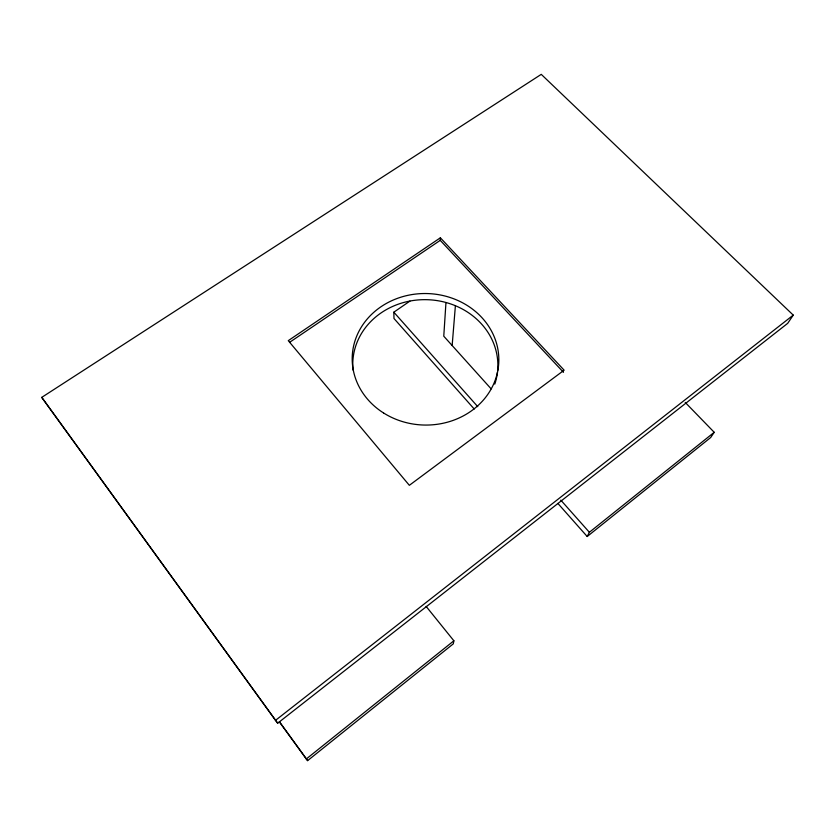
<?xml version="1.0" encoding="UTF-8"?>
<svg xmlns="http://www.w3.org/2000/svg" width="835" height="835" viewBox="0 0 835 835"><rect width="100%" height="100%" fill="white"/><g stroke="black" fill="none" stroke-linecap="round" stroke-linejoin="round"><path stroke-width="1.25" d="M563.489 372.327L440.243 240.344L440.369 237.798L288.273 340.649L409.348 485.323L564.136 370.187L440.369 237.798M445.953 302.656L443.771 336.202L491.157 388.87M452.152 345.513L455.409 305.61M426.121 606.387L453.875 640.789L453.301 643.848L307.604 760.643L279.495 722.014M557.874 503.411L587.203 536.508L589.374 532.281L714.207 432.3L685.253 402.449M714.207 432.3L710.689 437.519L587.203 536.508M793.25 315.119L787.697 323.343L277.669 723.214L41.75 397.377L541.257 74.357L793.25 315.119L275.425 720.417M306.278 758.994L453.875 640.789M474.207 409.014L393.984 318.5L393.828 312.196L409.912 301.111M289.839 342.173L440.243 240.344M393.828 312.196L477.756 406.655M560.817 500.144L589.374 532.281M41.75 397.377L277.669 723.214M279.37 721.67L307.604 760.643M497.472 372.118A72.561 65.213 1.9 0 1 494.79 384.131M353.038 370.072A72.561 65.213 1.9 0 1 425.276 299.661A72.561 65.213 1.9 0 1 497.608 370.917M383.568 412.97A73.334 65.767 1.9 0 0 498.568 365.375A73.334 65.767 1.9 0 0 394.381 299.546A73.334 65.767 1.9 0 0 383.568 412.97"/></g></svg>
